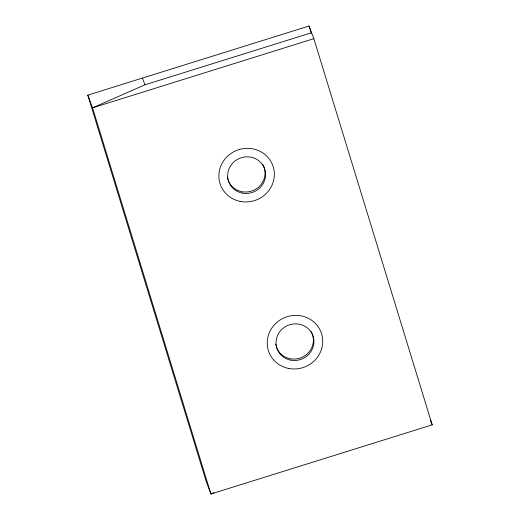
<?xml version="1.0" encoding="UTF-8"?>
<svg xmlns="http://www.w3.org/2000/svg" width="520" height="520" viewBox="0 0 520 520"><rect width="100%" height="100%" fill="white"/><g stroke="black" fill="none" stroke-linecap="round" stroke-linejoin="round"><path stroke-width="0.78" d="M311.61 32.734L144.97 84.806L92.573 107.835L210.925 494L432.198 424.853L313.846 38.688L309.075 26L87.802 95.147L206.154 481.312L210.925 494L213.902 492.765M313.846 38.688L92.573 107.835L87.802 95.147M430.378 420.004L432.198 424.853M142.441 78.072L144.97 84.806M309.075 26L311.454 33.755M262.691 164.392A19.071 18.207 -20.6 0 1 253.37 190.405A19.071 18.207 -20.6 0 1 227.883 179.406M227.669 178.646A19.071 18.207 -20.6 0 1 227.344 177.086M311.051 331.422A19.071 18.207 -20.6 0 1 301.73 357.435A19.071 18.207 -20.6 0 1 276.244 346.437M276.029 345.676A19.071 18.207 -20.6 0 1 275.704 344.116M240.065 201.37A27.905 26.644 -20.6 0 0 273.247 166.822A27.905 26.644 -20.6 0 0 226.538 157.242A27.905 26.644 -20.6 0 0 240.065 201.37M242.138 193.063A19.071 18.207 -20.6 0 0 264.817 169.455A19.071 18.207 -20.6 0 0 232.895 162.91A19.071 18.207 -20.6 0 0 242.138 193.063M290.498 360.094A19.071 18.207 -20.6 0 0 313.177 336.486A19.071 18.207 -20.6 0 0 281.262 329.94A19.071 18.207 -20.6 0 0 290.498 360.094M288.425 368.401A27.905 26.644 -20.6 0 0 321.607 333.853A27.905 26.644 -20.6 0 0 274.898 324.272A27.905 26.644 -20.6 0 0 288.425 368.401"/></g></svg>
